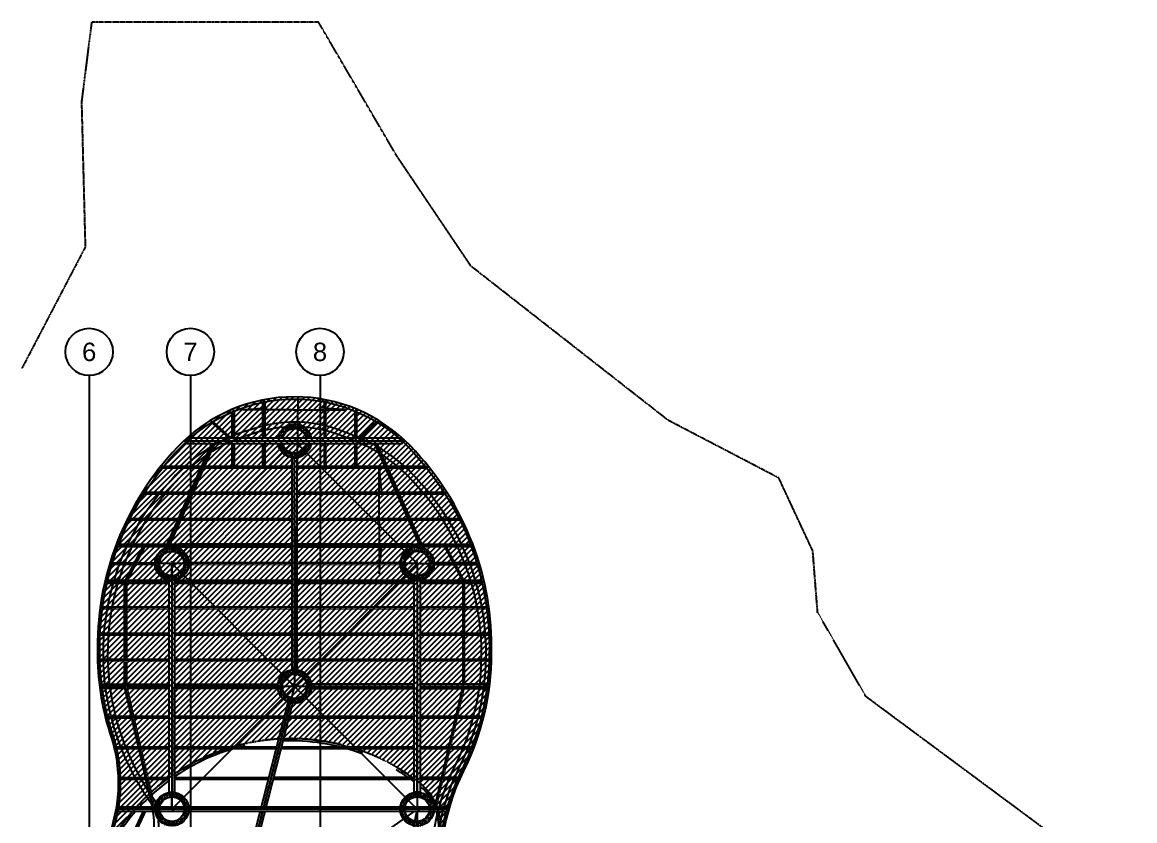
# Model space of a CAD drawing. Header units: millimetres. Extents: x 59135 to 3708801, y -250967 to 196121.
# Drawn here: x 3430786 to 3503314, y -116706 to -64660 of the extents above; entities that cross this region are included whole.
import ezdxf
from ezdxf.enums import TextEntityAlignment as Align

# ---------------------------------------------------------------- set-up
doc = ezdxf.new("R2010")
doc.units = ezdxf.units.MM
doc.header["$LTSCALE"] = 5
doc.set_wipeout_variables(frame=1)
for name, pattern in [('CENTER2', [1.125, 0.75, -0.125, 0.125, -0.125]), ('DASHDOT', [1, 0.5, -0.25, 0, -0.25]), ('HIDDEN', [0.375, 0.25, -0.125]), ('PHANTOM2', [1.25, 0.625, -0.125, 0.125, -0.125, 0.125, -0.125])]:
    doc.linetypes.add(name, pattern=pattern)
doc.layers.add('A-LINDERO', color=250, linetype='Continuous', plot=False)
for name, color, linetype in [('CLARO', 8, 'Continuous'), ('EE-5', 7, 'Continuous'), ('EE-ACHURADOS', 9, 'Continuous'), ('EE-COLUMNAS CONCRETO', 11, 'Continuous'), ('EE-COTAS', 1, 'Continuous'), ('EE-EJES', 8, 'DASHDOT'), ('EE-OCULTAS', 252, 'HIDDEN'), ('EE-PMETALICO 6x4.76', 70, 'Continuous'), ('EE-TEXTO 1', 4, 'Continuous')]:
    doc.layers.add(name, color=color, linetype=linetype)
doc.styles.add('ARIAL EE', font='arial.ttf')

# ---------------------------------------------------------------- blocks, each defined once
blk = doc.blocks.new('*U273')
blk.add_wipeout([(-50, 4383), (50, 4383), (50, -23), (-50, -23)])
blk.add_lwpolyline([(-50, 4383), (50, 4383), (50, -23), (-50, -23)], close=True)
blk.add_wipeout([(-50, 4383), (50, 4383), (50, -23), (-50, -23)])
at = {"layer": 'EE-OCULTAS'}
for p, q in [((-3, 4383), (-3, -23)), ((3, 4383), (3, -23))]:
    blk.add_line(p, q, dxfattribs=at)
blk = doc.blocks.new('*U552')
blk.add_lwpolyline([(-51, 203), (51, 203), (51, -1638), (-51, -1638)], close=True)
blk.add_wipeout([(-51, 203), (51, 203), (51, -1638), (-51, -1638)])
at = {"layer": 'EE-OCULTAS'}
for p, q in [((-3, 203), (-3, -1638)), ((3, 203), (3, -1638))]:
    blk.add_line(p, q, dxfattribs=at)
blk = doc.blocks.new('*U122')
blk.add_lwpolyline([(-64, 5486), (63, 5486), (63, -8317), (-64, -8317)], close=True)
blk.add_wipeout([(-64, 5486), (63, 5486), (63, -8317), (-64, -8317)])
at = {"layer": 'EE-OCULTAS'}
for p, q in [((-3, -8317), (-3, 5486)), ((3, -8317), (3, 5486))]:
    blk.add_line(p, q, dxfattribs=at)
blk = doc.blocks.new('*U153')
blk.add_wipeout([(-50, 2517), (50, 2517), (50, -153), (-50, -153)])
blk.add_lwpolyline([(-50, 2517), (50, 2517), (50, -153), (-50, -153)], close=True)
blk.add_wipeout([(-50, 2517), (50, 2517), (50, -153), (-50, -153)])
at = {"layer": 'EE-OCULTAS'}
for p, q in [((-3, 2517), (-3, -153)), ((3, 2517), (3, -153))]:
    blk.add_line(p, q, dxfattribs=at)
blk = doc.blocks.new('*U264')
blk.add_lwpolyline([(-64, 174), (63, 174), (63, -3384), (-64, -3384)], close=True)
blk.add_wipeout([(-64, 174), (63, 174), (63, -3384), (-64, -3384)])
at = {"layer": 'EE-OCULTAS'}
for p, q in [((-3, -3384), (-3, 174)), ((3, -3384), (3, 174))]:
    blk.add_line(p, q, dxfattribs=at)
blk = doc.blocks.new('*U265')
blk.add_lwpolyline([(-64, 174), (63, 174), (63, -3993), (-64, -3993)], close=True)
blk.add_wipeout([(-64, 174), (63, 174), (63, -3993), (-64, -3993)])
at = {"layer": 'EE-OCULTAS'}
for p, q in [((-3, -3993), (-3, 174)), ((3, -3993), (3, 174))]:
    blk.add_line(p, q, dxfattribs=at)
blk = doc.blocks.new('*U267')
blk.add_lwpolyline([(-64, 1524), (63, 1524), (63, -15607), (-64, -15607)], close=True)
blk.add_wipeout([(-64, 1524), (63, 1524), (63, -15607), (-64, -15607)])
at = {"layer": 'EE-OCULTAS'}
for p, q in [((-3, -15607), (-3, 1524)), ((3, -15607), (3, 1524))]:
    blk.add_line(p, q, dxfattribs=at)
blk = doc.blocks.new('*U268')
blk.add_lwpolyline([(-64, 2745), (63, 2745), (63, -16829), (-64, -16829)], close=True)
blk.add_wipeout([(-64, 2745), (63, 2745), (63, -16829), (-64, -16829)])
at = {"layer": 'EE-OCULTAS'}
for p, q in [((-3, -16829), (-3, 2745)), ((3, -16829), (3, 2745))]:
    blk.add_line(p, q, dxfattribs=at)
blk = doc.blocks.new('*U269')
blk.add_lwpolyline([(-64, 3703), (63, 3703), (63, -17790), (-64, -17790)], close=True)
blk.add_wipeout([(-64, 3703), (63, 3703), (63, -17790), (-64, -17790)])
at = {"layer": 'EE-OCULTAS'}
for p, q in [((-3, -17790), (-3, 3703)), ((3, -17790), (3, 3703))]:
    blk.add_line(p, q, dxfattribs=at)
blk = doc.blocks.new('*U246')
blk.add_lwpolyline([(-64, 5486), (63, 5486), (63, -19569), (-64, -19569)], close=True)
blk.add_wipeout([(-64, 5486), (63, 5486), (63, -19569), (-64, -19569)])
at = {"layer": 'EE-OCULTAS'}
for p, q in [((-3, -19569), (-3, 5486)), ((3, -19569), (3, 5486))]:
    blk.add_line(p, q, dxfattribs=at)
blk = doc.blocks.new('*U247')
blk.add_lwpolyline([(-64, 5639), (63, 5639), (63, -19724), (-64, -19724)], close=True)
blk.add_wipeout([(-64, 5639), (63, 5639), (63, -19724), (-64, -19724)])
at = {"layer": 'EE-OCULTAS'}
for p, q in [((-3, -19724), (-3, 5639)), ((3, -19724), (3, 5639))]:
    blk.add_line(p, q, dxfattribs=at)
blk = doc.blocks.new('*U248')
blk.add_lwpolyline([(-64, 989), (63, 989), (63, -5592), (-64, -5592)], close=True)
blk.add_wipeout([(-64, 989), (63, 989), (63, -5592), (-64, -5592)])
at = {"layer": 'EE-OCULTAS'}
for p, q in [((-3, -5592), (-3, 989)), ((3, -5592), (3, 989))]:
    blk.add_line(p, q, dxfattribs=at)
blk = doc.blocks.new('*U249')
blk.add_lwpolyline([(-64, 5139), (63, 5139), (63, -19225), (-64, -19225)], close=True)
blk.add_wipeout([(-64, 5139), (63, 5139), (63, -19225), (-64, -19225)])
at = {"layer": 'EE-OCULTAS'}
for p, q in [((-3, -19225), (-3, 5139)), ((3, -19225), (3, 5139))]:
    blk.add_line(p, q, dxfattribs=at)
blk = doc.blocks.new('*U250')
blk.add_lwpolyline([(-64, 4564), (63, 4564), (63, -18583), (-64, -18583)], close=True)
blk.add_wipeout([(-64, 4564), (63, 4564), (63, -18583), (-64, -18583)])
at = {"layer": 'EE-OCULTAS'}
for p, q in [((-3, -18583), (-3, 4564)), ((3, -18583), (3, 4564))]:
    blk.add_line(p, q, dxfattribs=at)
blk = doc.blocks.new('*U217')
blk.add_lwpolyline([(-64, 4301), (63, 4301), (63, -5590), (-64, -5590)], close=True)
blk.add_wipeout([(-64, 4301), (63, 4301), (63, -5590), (-64, -5590)])
at = {"layer": 'EE-OCULTAS'}
for p, q in [((-3, -5590), (-3, 4301)), ((3, -5590), (3, 4301))]:
    blk.add_line(p, q, dxfattribs=at)
blk = doc.blocks.new('*U218')
blk.add_wipeout([(-70, 399), (70, 399), (70, -11693), (-70, -11693)])
blk.add_lwpolyline([(-70, 399), (70, 399), (70, -11693), (-70, -11693)], close=True)
at = {"layer": 'EE-OCULTAS'}
for p, q in [((-3, 399), (-3, -11693)), ((3, 399), (3, -11693))]:
    blk.add_line(p, q, dxfattribs=at)
blk = doc.blocks.new('COLUMNA CONCRETO')
at = {"layer": 'EE-ACHURADOS'}
h = blk.add_hatch(dxfattribs=at)
h.set_pattern_fill('AR-CONC', color=256)
h.set_pattern_definition([(50, (-2321747.4, -250169.48), (182.184669, -15.939086), [19.05, -209.55]), (355, (-2321747.4, -250169.48), (-35.243421, 191.056845), [15.24, -167.640584]), (100.451445, (-2321732.22, -250170.81), (146.941247, 175.117752), [16.190009, -178.090245]), (46.1842, (-2321747.4, -250118.68), (271.07904, -42.042328), [28.575, -314.325]), (96.635558, (-2321724.8, -250122.2), (237.404134, 247.426125), [24.285023, -267.135608]), (351.184151, (-2321747.4, -250118.68), (237.404134, 247.426125), [22.859967, -251.459732]), (21, (-2321722, -250131.38), (151.614391, -102.265198), [19.05, -209.55]), (326, (-2321722, -250131.38), (61.802028, 184.187966), [15.24, -167.64]), (71.451445, (-2321709.37, -250139.9), (213.416419, 81.922769), [16.190009, -178.089938]), (37.5, (-2321747.4, -250169.485), (3.0886033, 84.5550389), [0, -165.608, 0, -170.18, 0, -168.275]), (7.5, (-2321747.4, -250169.485), (66.8196625, 100.1805748), [0, -97.028, 0, -161.798, 0, -64.135]), (327.5, (-2321804.044, -250169.485), (135.5905952, -5.728744), [0, -63.5, 0, -198.12, 0, -262.89]), (317.5, (-2321829.44, -250169.48), (148.1291814, 25.426491), [0, -82.55, 0, -131.572, 0, -186.69])])
h.paths.add_polyline_path([(-1100, 0, 1), (1100, 0, 1)])
h.paths.add_polyline_path([(800, 0, -1), (-800, 0, -1)], flags=16)
at = {"layer": 'EE-COLUMNAS CONCRETO'}
for radius in [1100, 800]:
    blk.add_circle((0, 0), radius, dxfattribs=at)
at = {"layer": 'EE-EJES'}
for q in [(0, 175), (168, 0)]:
    blk.add_line((0, 0), q, dxfattribs=at)
blk = doc.blocks.new('*U244')
blk.add_lwpolyline([(-64, 5645), (63, 5645), (63, -19732), (-64, -19732)], close=True)
blk.add_wipeout([(-64, 5645), (63, 5645), (63, -19732), (-64, -19732)])
at = {"layer": 'EE-OCULTAS'}
for p, q in [((-3, -19732), (-3, 5645)), ((3, -19732), (3, 5645))]:
    blk.add_line(p, q, dxfattribs=at)
blk = doc.blocks.new('*U185')
blk.add_lwpolyline([(-64, 989), (63, 989), (63, -5741), (-64, -5741)], close=True)
blk.add_wipeout([(-64, 989), (63, 989), (63, -5741), (-64, -5741)])
at = {"layer": 'EE-OCULTAS'}
for p, q in [((-3, -5741), (-3, 989)), ((3, -5741), (3, 989))]:
    blk.add_line(p, q, dxfattribs=at)
blk = doc.blocks.new('*U196')
blk.add_wipeout([(-50, 2639), (50, 2639), (50, -153), (-50, -153)])
blk.add_lwpolyline([(-50, 2639), (50, 2639), (50, -153), (-50, -153)], close=True)
blk.add_wipeout([(-50, 2639), (50, 2639), (50, -153), (-50, -153)])
at = {"layer": 'EE-OCULTAS'}
for p, q in [((-3, 2639), (-3, -153)), ((3, 2639), (3, -153))]:
    blk.add_line(p, q, dxfattribs=at)
blk = doc.blocks.new('POSTE M 6x4.76')
at = {"layer": 'EE-ACHURADOS'}
h = blk.add_hatch(color=256, dxfattribs=at)
h.dxf.hatch_style = 1
h.paths.add_polyline_path([(-102, -37, 1), (51, -37, 1)])
h.paths.add_polyline_path([(46, -37, -1), (-97, -37, -1)], flags=16)
at = {"layer": 'EE-PMETALICO 6x4.76'}
for radius in [76.2, 71.4]:
    blk.add_circle((-26, -37), radius, dxfattribs=at)
blk = doc.blocks.new('*U558')
blk.add_lwpolyline([(-64, 1150), (63, 1150), (63, -7063), (-64, -7063)], close=True)
blk.add_wipeout([(-64, 1150), (63, 1150), (63, -7063), (-64, -7063)])
at = {"layer": 'EE-OCULTAS'}
for p, q in [((-3, -7063), (-3, 1150)), ((3, -7063), (3, 1150))]:
    blk.add_line(p, q, dxfattribs=at)
blk = doc.blocks.new('*U568')
blk.add_lwpolyline([(-64, 1150), (63, 1150), (63, -7065), (-64, -7065)], close=True)
blk.add_wipeout([(-64, 1150), (63, 1150), (63, -7065), (-64, -7065)])
at = {"layer": 'EE-OCULTAS'}
for p, q in [((-3, -7065), (-3, 1150)), ((3, -7065), (3, 1150))]:
    blk.add_line(p, q, dxfattribs=at)
blk = doc.blocks.new('ITEM_1')
at = {"layer": 'EE-5'}
blk.add_circle((0, 0), 3.86, dxfattribs=at)
at = {"layer": 'EE-TEXTO 1', "style": 'ARIAL EE', "flags": 4}
blk.add_attdef('EJE', text='', height=3, dxfattribs=at).set_placement((0, 0), align=Align.MIDDLE_CENTER)
blk = doc.blocks.new('A$C572D47DB')
at = {"layer": 'CLARO'}
for p, q in [((94650, 70208), (114579, 70208)), ((93699, 68503), (115529, 68503)), ((112616, 65619), (112610, 49620)), ((91937, 62729), (117291, 62729)), ((91782, 61026), (117444, 61026)), ((91903, 57619), (117325, 57619)), ((92278, 55618), (116950, 55618)), ((92853, 53618), (116316, 53618)), ((93119, 51618), (115417, 51618))]:
    blk.add_line(p, q, dxfattribs=at)
for points in [[(106614, 76297), (106614, 71913)], [(96618, 49620), (112610, 49620)], [(112610, 49620), (100343, 40894)], [(112607, 49618), (112607, 35373)]]:
    blk.add_lwpolyline(points, dxfattribs=at)
for points in [[(101302, 53872), (101329, 53724, 0.098908), (96557, 51568), (96470, 51691, -0.099046), (101302, 53872)], [(114108, 47872, 0.100433), (114052, 49323, 0.097879), (113457, 50604, 0.048749), (112986, 51135, 0.043092), (112433, 51564, 0.013822), (111313, 52301, -9.821201)], [(96470, 51691), (96557, 51568, 0.071198), (93815, 48942), (93697, 49034, -0.071414), (96470, 51691)], [(113970, 47895, 0.100433), (113916, 49289, 0.097879), (113344, 50522, 0.048749), (112891, 51032, 0.043248), (112355, 51448, 0.013848), (111240, 52182, 0.013848)], [(112612, 49618, 0.241408), (116517, 34556)]]:
    blk.add_lwpolyline(points, format="xyb", dxfattribs=at)
for points in [[(103814, 54208, 34.790069), (103814, 54208, -0.095987), (109018, 53390), (108967, 53249, 0.095979), (103819, 54058, 0.002184), (103819, 54058)], [(92485, 47188, -0.041442), (93697, 49034), (93815, 48942, 0.040804), (92612, 47121, -0.000352)]]:
    blk.add_lwpolyline(points, format="xyb", close=True, dxfattribs=at)
at = {"layer": 'EE-EJES', "linetype": 'CENTER2', "ltscale": 2.5}
blk.add_line((91232, 77876), (91232, 8065), dxfattribs=at)
at = {"layer": 'CLARO'}
for name, p in [('*U265', (102614, 75969)), ('COLUMNA CONCRETO', (104614, 73618)), ('COLUMNA CONCRETO', (104613, 57618))]:
    blk.add_blockref(name, p, dxfattribs=at)
for name, p, rotation in [('*U552', (99398, 74705), 48.08359980841616), ('*U552', (109830, 74705), 311.9164002050252), ('*U153', (93657, 64568), 332.402677291), ('*U122', (103199, 65620), 90)]:
    blk.add_blockref(name, p, dxfattribs=dict(at, rotation=rotation))
at = {"layer": 'CLARO', "xscale": -1, "rotation": 27.59732270899998}
blk.add_blockref('*U153', (115571, 64568), dxfattribs=at)
at = {"layer": 'EE-COTAS'}
ref = blk.add_blockref('ITEM_1', (91225, 79418), dxfattribs=dict(at, xscale=400, yscale=400, zscale=400, rotation=180))
ref.add_attrib('EJE', '6', dxfattribs={"layer": 'EE-TEXTO 1', "height": 1200, "style": 'ARIAL EE', "flags": 4}).set_placement((91225, 79419), align=Align.MIDDLE_CENTER)
ref = blk.add_blockref('ITEM_1', (97825, 79418), dxfattribs=dict(at, xscale=400, yscale=400, zscale=400, rotation=180))
ref.add_attrib('EJE', '7', dxfattribs={"layer": 'EE-TEXTO 1', "height": 1200, "style": 'ARIAL EE', "flags": 4}).set_placement((97825, 79419), align=Align.MIDDLE_CENTER)
ref = blk.add_blockref('ITEM_1', (106273, 79418), dxfattribs=dict(at, xscale=400, yscale=400, zscale=400, rotation=180))
ref.add_attrib('EJE', '8', dxfattribs={"layer": 'EE-TEXTO 1', "height": 1200, "style": 'ARIAL EE', "flags": 4}).set_placement((106273, 79419), align=Align.MIDDLE_CENTER)
at = {"layer": 'CLARO'}
for p, q in [((100617, 73610), (99131, 74945)), ((108611, 73610), (110099, 74946)), ((92250, 64433), (116979, 64433))]:
    blk.add_line(p, q, dxfattribs=at)
for points in [[(102614, 76297), (102614, 71913)], [(104503, 75631), (101095, 75631), (102754, 75780), (102754, 75631)], [(115641, 64433), (114405, 66799)], [(112616, 65619), (96613, 65620)], [(96613, 65620), (104612, 57618), (96618, 49620)], [(112616, 65619), (104612, 57618), (112610, 49620)]]:
    blk.add_lwpolyline(points, dxfattribs=at)
at = {"layer": 'CLARO', "xscale": -1}
blk.add_blockref('*U265', (106614, 75969), dxfattribs=at)
at = {"layer": 'CLARO', "rotation": 335.1192782956725}
blk.add_blockref('*U273', (93042, 45643), dxfattribs=at)
at = {"layer": 'CLARO'}
for points in [[(104503, 75631), (107910, 75631), (106251, 75780), (106251, 75631)], [(93030, 45618), (94885, 49618)]]:
    blk.add_lwpolyline(points, dxfattribs=at)
blk.add_blockref('*U264', (100614, 75361), dxfattribs=at)
at = {"layer": 'CLARO', "xscale": -1}
blk.add_blockref('*U264', (108614, 75361), dxfattribs=at)
at = {"layer": 'A-LINDERO', "linetype": 'PHANTOM2', "ltscale": 2}
blk.add_lwpolyline([(163765, 42742), (153679, 48193), (147774, 52569), (141869, 56946), (138715, 62446), (138401, 66444), (136188, 71195), (128974, 74957), (122550, 79978), (116127, 84999), (111261, 92220), (106182, 100903), (91382, 100903), (90725, 95712), (90846, 90980), (90967, 86248), (88902, 82296), (86838, 78344)], dxfattribs=at)
at = {"layer": 'CLARO'}
for p, q in [((96613, 65620), (104614, 73618)), ((97396, 73618), (111832, 73618)), ((104614, 73618), (112616, 65619)), ((95857, 71913), (113372, 71913))]:
    blk.add_line(p, q, dxfattribs=at)
for points in [[(100614, 75698), (100614, 71913)], [(108614, 75698), (108614, 71913)]]:
    blk.add_lwpolyline(points, dxfattribs=at)
at = {"layer": 'CLARO', "rotation": 90}
for name, p in [('*U267', (97571, 71913)), ('*U268', (97571, 70208)), ('*U269', (97571, 68503)), ('*U246', (97571, 62729)), ('*U247', (97571, 61026)), ('*U249', (97571, 55618)), ('*U250', (97571, 53618)), ('*U217', (97571, 51618))]:
    blk.add_blockref(name, p, dxfattribs=at)
for points in [[(93123, 66716), (93123, 66882), (97039, 66882), (97039, 66716)], [(116825, 64350), (116825, 64516), (92405, 64516), (92405, 64350)]]:
    blk.add_wipeout(points).dxf.layer = 'CLARO'
at = {"layer": 'CLARO'}
blk.add_line((92962, 66799), (116266, 66799), dxfattribs=at)
for points in [[(110126, 68386), (110126, 71794), (110275, 70135), (110126, 70135)], [(97039, 66804), (93123, 66804)], [(97039, 66793), (93123, 66793)], [(96618, 49620), (96613, 65620)], [(96613, 65616), (96619, 49618)], [(92405, 64438), (116825, 64438)], [(92405, 64427), (116825, 64427)]]:
    blk.add_lwpolyline(points, dxfattribs=at)
for points in [[(93123, 66716), (93123, 66882), (97039, 66882), (97039, 66716)], [(116825, 64350), (116825, 64516), (92405, 64516), (92405, 64350)]]:
    blk.add_lwpolyline(points, close=True, dxfattribs=at)
at = {"layer": 'CLARO', "rotation": 90}
blk.add_blockref('*U218', (103560, 51618), dxfattribs=at)
at = {"layer": 'CLARO'}
blk.add_lwpolyline([(112610, 65616), (112604, 49618)], dxfattribs=at)
blk.add_blockref('*U248', (93586, 63361), dxfattribs=at)
blk.add_wipeout([(112194, 66716), (112194, 66882), (97039, 66882), (97039, 66716)]).dxf.layer = 'CLARO'
blk.add_line((91776, 59322), (117452, 59322), dxfattribs=at)
for points in [[(110126, 68386), (110126, 64979), (110275, 66638), (110126, 66638)], [(93586, 64433), (94823, 66799)], [(97039, 66804), (112194, 66804)], [(97039, 66793), (112194, 66793)], [(93586, 64433), (93586, 57619)]]:
    blk.add_lwpolyline(points, dxfattribs=at)
blk.add_lwpolyline([(112194, 66716), (112194, 66882), (97039, 66882), (97039, 66716)], close=True, dxfattribs=at)
at = {"layer": 'CLARO', "rotation": 90}
blk.add_blockref('*U244', (97571, 59322), dxfattribs=at)
for points in [[(99305, 73652), (99456, 73585), (96378, 66627), (96227, 66694)], [(112194, 66716), (112194, 66882), (116104, 66882), (116104, 66716)], [(92054, 57469), (92054, 57769), (103508, 57769), (103508, 57469)]]:
    blk.add_wipeout(points).dxf.layer = 'CLARO'
at = {"layer": 'CLARO'}
for p, q in [((103508, 57624), (92054, 57624)), ((103508, 57615), (92054, 57615))]:
    blk.add_line(p, q, dxfattribs=at)
for points in [[(99305, 73652), (99456, 73585), (96378, 66627), (96227, 66694)], [(112194, 66716), (112194, 66882), (116104, 66882), (116104, 66716)], [(92054, 57469), (92054, 57769), (103508, 57769), (103508, 57469)]]:
    blk.add_lwpolyline(points, close=True, dxfattribs=at)
for points in [[(96299, 66662), (99377, 73620)], [(96307, 66658), (99385, 73616)], [(96308, 66672), (99381, 73618)], [(116104, 66804), (112194, 66804)], [(116104, 66793), (112194, 66793)]]:
    blk.add_lwpolyline(points, dxfattribs=at)
for name, p in [('POSTE M 6x4.76', (96006, 70244)), ('COLUMNA CONCRETO', (96613, 65616)), ('COLUMNA CONCRETO', (112615, 65618))]:
    blk.add_blockref(name, p, dxfattribs=at)
at = {"layer": 'CLARO', "xscale": -1}
blk.add_blockref('*U185', (115640, 63361), dxfattribs=at)
blk.add_wipeout([(104464, 72513), (104764, 72513), (104764, 58724), (104464, 58724)]).dxf.layer = 'CLARO'
at = {"layer": 'CLARO'}
for p, q in [((104609, 58724), (104609, 72513)), ((104618, 58724), (104618, 72513))]:
    blk.add_line(p, q, dxfattribs=at)
blk.add_lwpolyline([(104464, 72513), (104764, 72513), (104764, 58724), (104464, 58724)], close=True, dxfattribs=at)
for points in [[(115640, 64433), (115640, 57619)], [(115640, 57619), (113768, 49614)]]:
    blk.add_lwpolyline(points, dxfattribs=at)
at = {"layer": 'CLARO', "rotation": 90}
blk.add_blockref('*U196', (95361, 65620), dxfattribs=at)
at = {"layer": 'CLARO', "xscale": -1, "rotation": 270}
blk.add_blockref('*U196', (113867, 65620), dxfattribs=at)
for points in [[(109922, 73652), (109771, 73585), (112850, 66627), (113001, 66694)], [(96419, 50718), (96819, 50718), (96813, 64516), (96413, 64515)]]:
    blk.add_wipeout(points).dxf.layer = 'CLARO'
at = {"layer": 'CLARO'}
for p, q in [((96606, 64516), (96612, 50718)), ((96621, 64516), (96627, 50718))]:
    blk.add_line(p, q, dxfattribs=at)
for points in [[(109922, 73652), (109771, 73585), (112850, 66627), (113001, 66694)], [(96419, 50718), (96819, 50718), (96813, 64516), (96413, 64515)]]:
    blk.add_lwpolyline(points, close=True, dxfattribs=at)
for points in [[(112921, 66658), (109843, 73616)], [(112920, 66672), (109847, 73618)], [(112929, 66662), (109851, 73620)], [(96613, 65620), (92565, 65620)], [(112615, 65620), (116663, 65620)]]:
    blk.add_lwpolyline(points, dxfattribs=at)
blk.add_blockref('POSTE M 6x4.76', (113276, 70238), dxfattribs=at)
at = {"layer": 'CLARO', "xscale": -1, "rotation": 346.8390086842083}
blk.add_blockref('*U558', (115378, 56500), dxfattribs=at)
at = {"layer": 'CLARO'}
blk.add_line((114693, 49618), (92971, 49618), dxfattribs=at)
for points in [[(111612, 73818), (111612, 73418), (97616, 73418), (97616, 73818)], [(117169, 57469), (117169, 57769), (105715, 57769), (105715, 57469)]]:
    blk.add_wipeout(points).dxf.layer = 'CLARO'
for p, q in [((97616, 73625), (111612, 73625)), ((97616, 73610), (111612, 73610)), ((105715, 57624), (117169, 57624)), ((105715, 57615), (117169, 57615))]:
    blk.add_line(p, q, dxfattribs=at)
for points in [[(111612, 73818), (111612, 73418), (97616, 73418), (97616, 73818)], [(117169, 57469), (117169, 57769), (105715, 57769), (105715, 57469)]]:
    blk.add_lwpolyline(points, close=True, dxfattribs=at)
blk.add_blockref('POSTE M 6x4.76', (100211, 73655), dxfattribs=at)
at = {"layer": 'CLARO', "xscale": -1}
blk.add_blockref('POSTE M 6x4.76', (108827, 73655), dxfattribs=at)
blk.add_wipeout([(104195, 56586), (104485, 56511), (100488, 40858), (100197, 40932)]).dxf.layer = 'CLARO'
at = {"layer": 'CLARO'}
for p, q in [((100338, 40896), (104336, 56550)), ((100347, 40894), (104344, 56547))]:
    blk.add_line(p, q, dxfattribs=at)
blk.add_lwpolyline([(104837, 76488), (104613, 57619), (100343, 40896)], dxfattribs=at)
blk.add_lwpolyline([(104195, 56586), (104485, 56511), (100488, 40858), (100197, 40932)], close=True, dxfattribs=at)
blk.add_wipeout([(112804, 50718), (112404, 50718), (112410, 64516), (112810, 64515)]).dxf.layer = 'CLARO'
for p, q in [((112602, 64516), (112596, 50718)), ((112617, 64516), (112611, 50718))]:
    blk.add_line(p, q, dxfattribs=at)
at = {"layer": 'CLARO', "lineweight": 0}
for points in [[(71670, 47258, 0.782844), (93104, 50601, 0.090786), (92687, 54241, -0.080524), (91771, 59576, -0.101032), (93056, 67043, -0.09772), (96977, 73200, -0.206134), (104614, 76489, -0.203289), (112169, 73285, -0.101382), (116227, 66901, -0.097317), (117458, 59739, -0.117073), (115646, 52107, 0.312735), (118163, 35463, -0.069354), (120187, 32880, -0.117339), (121784, 27578, -0.217941), (119901, 23100, -0.209915), (115309, 21572, -0.118327), (109916, 23520, -0.070236), (107764, 25385), (107764, 25385, 0.138994), (100911, 30667, 0.101252)], [(101191, 30720, -0.134585), (107886, 25474, 0.017618), (108158, 25150, 0.050442), (110008, 23637, 0.101823), (114602, 21824, 0.240461), (119800, 23211, 0.217845), (121634, 27571, 0.117042), (120063, 32794, 0.069594), (118060, 35355, -0.312906), (115511, 52174, 0.117114), (117308, 59741, 0.097341), (116087, 66848, 0.101382), (112061, 73181, 0.203289), (104614, 76339, 0.206142), (97086, 73096, 0.097725), (93195, 66988, 0.101054), (91921, 59579, 0.080692), (92831, 54285, -0.161981), (92696, 47940, -0.690538), (71529, 47204, 0.104329)]]:
    blk.add_lwpolyline(points, format="xyb", dxfattribs=at)
at = {"layer": 'CLARO'}
for points in [[(101731, 31494), (100911, 30667, -0.138324), (107750, 25403, 0.071138), (109916, 23520, 0.118327), (115309, 21572, 0.16957), (119160, 22528, 0.236382), (121775, 27026, 0.1343), (120187, 32880, 0.069354), (118163, 35463, -0.312735), (115646, 52107, 0.117073), (117458, 59739, 0.097317), (116227, 66901, 0.101382), (112169, 73285, 0.203289), (104614, 76489, 0.206134), (96977, 73200, 0.09772), (93056, 67043, 0.101032), (91771, 59576, 0.080201), (92685, 54241, -0.090786), (93102, 50601, -0.782823), (71670, 47258, 0.104217)], [(71529, 47204, 0.783099), (93251, 50591, 0.090755), (92829, 54285, -0.080304), (91921, 59579, -0.101054), (93195, 66988, -0.097725), (97086, 73096, -0.206142), (104614, 76339, -0.203289), (112061, 73181, -0.101382), (116087, 66848, -0.097341), (117308, 59741, -0.117114), (115511, 52174, 0.312906), (118060, 35355, -0.034755), (119151, 34144, -0.16768), (121627, 27068, -0.237984), (119081, 22657, -0.200374), (114602, 21824, -0.101823), (110008, 23637, -0.070693), (107869, 25494, 0.133856), (101191, 30720), (101966, 31519)]]:
    blk.add_lwpolyline(points, format="xyb", dxfattribs=at)
blk.add_lwpolyline([(112804, 50718), (112404, 50718), (112410, 64516), (112810, 64515)], close=True, dxfattribs=at)
at = {"layer": 'CLARO', "rotation": 13.04958486956442}
blk.add_blockref('*U568', (93846, 56499), dxfattribs=at)
blk.add_wipeout([(93123, 49468), (93123, 49768), (114537, 49768), (114537, 49468)]).dxf.layer = 'CLARO'
at = {"layer": 'CLARO'}
for p, q in [((114537, 49623), (93123, 49623)), ((114537, 49614), (93123, 49614))]:
    blk.add_line(p, q, dxfattribs=at)
at = {"layer": 'CLARO', "elevation": 0}
for points in [[(84688, 30196, -0.12743), (94814, 32285, -0.08041), (101257, 30909, -0.133928), (108024, 25619, 0.062515), (109855, 23979, 0.02764), (110988, 23286, 0.12985), (116260, 22417, 0.37346), (120824, 27990, 0.134946), (118972, 34049, 0.033245), (117917, 35215, -0.313002), (115332, 52263, 0.312558), (112697, 71021, 0.095084), (109686, 73422, 0.028207), (107367, 74376, 0.167625), (101882, 74385, 0.057826), (99557, 73451, 0.091663), (96530, 71020, 0.294565), (93459, 53201, 0.055671), (95274, 49994, -0.207318), (94495, 45461, -0.255742), (80703, 39898, -0.221957)], [(84555, 30465, -0.12743), (94829, 32585, -0.080457), (101369, 31187, -0.133816), (108258, 25808, 0.062221), (110026, 24226, 0.027404), (111121, 23555, 0.129296), (116220, 22715, 0.372851), (120525, 27981, 0.134606), (118727, 33875, 0.03305), (117704, 35004, -0.313149), (115063, 52396, 0.312679), (112472, 70821, 0.095085), (109551, 73154, 0.028143), (107269, 74093, 0.167929), (101970, 74098, 0.058068), (99700, 73187, 0.091793), (96754, 70821, 0.294641), (93735, 53318, 0.056557), (95551, 50123, -0.210583), (94737, 45283, -0.256012), (80668, 39600, -0.221957)]]:
    blk.add_lwpolyline(points, format="xyb", dxfattribs=at)
at = {"layer": 'CLARO'}
blk.add_lwpolyline([(93123, 49468), (93123, 49768), (114537, 49768), (114537, 49468)], close=True, dxfattribs=at)
at = {"layer": 'EE-EJES', "linetype": 'CENTER2', "ltscale": 2.5}
for p, q in [((97832, 77876), (97832, 8065)), ((106280, 77876), (106280, 8065))]:
    blk.add_line(p, q, dxfattribs=at)
at = {"layer": 'CLARO'}
for p in [(96619, 49618), (112607, 49618)]:
    blk.add_blockref('COLUMNA CONCRETO', p, dxfattribs=at)

msp = doc.modelspace()

# ---------------------------------------------------------------- block references
msp.add_blockref('A$C572D47DB', (3343923.8, -165563.1))

# ---------------------------------------------------------------- next in the draw order: hatches: boundary and pattern name
at = {"layer": 'CLARO'}
h = msp.add_hatch(dxfattribs=at)
h.set_pattern_fill('ANSI31', color=256, scale=80)
h.set_pattern_definition([(45, (209410.86, 21133.62), (-179.605122, 179.605122), [])])
h.paths.add_polyline_path([(3460150.7, -98661.8, 0.1013821), (3456092.4, -92277.9, 0.2032895), (3448537.8, -89074, 0.2061338), (3440901.2, -92363.4, 0.0977205), (3436979.6, -98520.2, 0.1010324), (3435695, -105987.2, 0.0802006), (3436609, -111322, -0.0907855), (3437025.6, -114962.4, -0.0811742), (3436135, -118454.5), (3436215, -118643.9, 0.0025511), (3436262, -118538.4, -0.4500968), (3456138.1, -113736.8, -0.2957737), (3458076.2, -117783.4, 0.0127068), (3457983.9, -118544.8), (3458136.7, -118454.5, -0.0886896), (3459569.6, -113456, 0.117073), (3461381.4, -105823.9, 0.0973165)])

# ---------------------------------------------------------------- next in the draw order: linework, layer by layer
at = {"layer": 'EE-OCULTAS'}
msp.add_lwpolyline([(3424934.6, -138005.5, -0.2675233), (3445098.6, -134914.5, -0.133974), (3451783.9, -140142.3, 1.0815347), (3461974.5, -130282.5, -0.2303814), (3458066.8, -117822.5, 0.2474218), (3456696.2, -114234.6, 0.4641813), (3436286.5, -118538.4, -0.0198828), (3435897.8, -119350.2, -0.1868549), (3429922.2, -124878.6, -0.1575649), (3418338, -124960.7, 0.3766846), (3407527.5, -129011.8, 0.0769467), (3406908.6, -130880.2, 0.2444887), (3409205.4, -137385, 0.0389699), (3411795.3, -139318.4, 0.1921981), (3421142.8, -140331.3, 0.0881228), (3423507, -139159.1, 0.0217248), (3424527.4, -138338.1, -0.0063725), (3424934.6, -138005.5)], format="xyb", close=True, dxfattribs=at)

doc.saveas('drawing.dxf')
